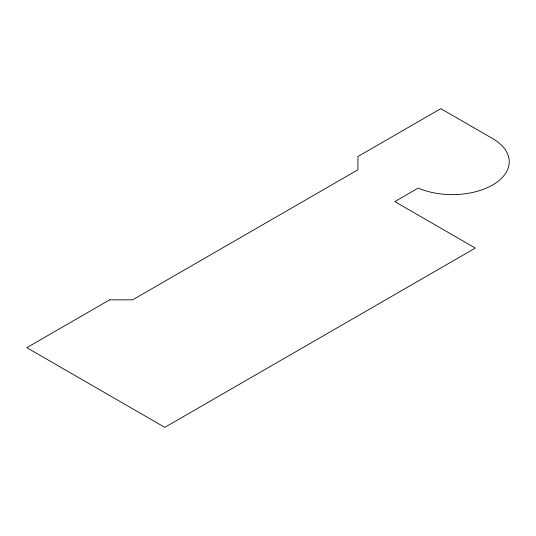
<?xml version="1.0" encoding="UTF-8"?>
<svg xmlns="http://www.w3.org/2000/svg" width="536" height="536" viewBox="0 0 536 536"><rect width="100%" height="100%" fill="white"/><g stroke="black" fill="none" stroke-linecap="round" stroke-linejoin="round"><path stroke-width="0.8" d="M109.686 299.825L26.8 347.676L164.807 427.353L475.311 248.081L394.811 201.603L418.227 188.082A56.923 32.864 0 0 0 495.344 183.279A56.923 32.864 0 0 0 492.564 138.529L440.813 108.647L357.927 156.499L357.927 169.778L132.687 299.825L109.686 299.825"/></g></svg>
